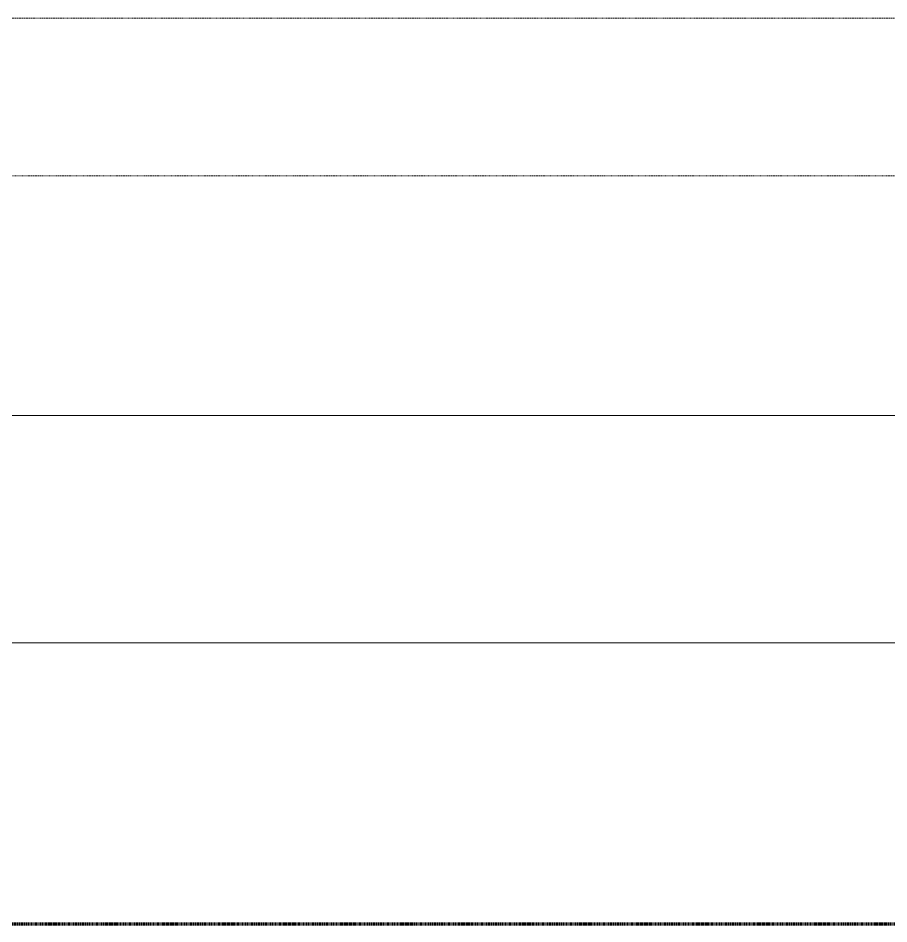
# Model space of a CAD drawing. Header units: inches. Extents: x -4830 to -242, y 9551 to 12925.
# Drawn here: x -2254.2 to -2068.7, y 12268.7 to 12461.7 of the extents above; entities that cross this region are included whole.
import ezdxf

# ---------------------------------------------------------------- set-up
doc = ezdxf.new("R2010")
doc.units = ezdxf.units.IN
doc.header["$MEASUREMENT"] = 0
doc.linetypes.add('Aligning Line 1_8_', pattern=[0.25, 0.125, -0.125])
doc.linetypes.add('Double Dash 3_8_', pattern=[1, 0.375, -0.125, 0.125, -0.125, 0.125, -0.125])
for name, color, linetype, lineweight in [('0-1', 7, 'Continuous', 5), ('C-PROP-LINE', 91, 'Double Dash 3_8_', 70), ('C-TOPO', 7, 'Continuous', 9), ('G-ANNO-SYMB', 111, 'Aligning Line 1_8_', 9), ('G-ANNO-SYMB-1', 147, 'Aligning Line 1_8_', 9)]:
    doc.layers.add(name, color=color, linetype=linetype, lineweight=lineweight)

# ---------------------------------------------------------------- blocks, each defined once
blk = doc.blocks.new('CTR  - Topography_rvt-1-FLOOR PLAN - 2ND FLOOR')
at = {"layer": 'C-TOPO'}
for p, q in [((-2208.78, 12377.07), (-2596.58, 12377.07)), ((-2596.58, 12377.07), (-2208.78, 12377.07)), ((-1942.03, 12377.07), (-2208.78, 12377.07)), ((-2208.78, 12377.07), (-1942.03, 12377.07)), ((-2537.75, 12328.59), (-2102.68, 12328.59)), ((-2102.68, 12328.59), (-2537.75, 12328.59)), ((-2102.68, 12328.59), (-1946.33, 12328.59)), ((-1946.33, 12328.59), (-2102.68, 12328.59))]:
    blk.add_line(p, q, dxfattribs=at)
blk = doc.blocks.new('CTR - 1st Phase - Common Walls_rvt-1-FLOOR PLAN - 2ND FLOOR')
at = {"layer": 'G-ANNO-SYMB-1'}
for p, q in [((-514.42, 12461.73), (-4244.79, 12461.73)), ((-1875.5, 12428.12), (-4166.61, 12428.12))]:
    blk.add_line(p, q, dxfattribs=at)
blk = doc.blocks.new('Family - ___-1878357-FLOOR PLAN - 2ND FLOOR')
at = {"layer": 'C-PROP-LINE'}
blk.add_line((-3989.61, 12268.69), (-629.56, 12268.69), dxfattribs=at)

msp = doc.modelspace()

# ---------------------------------------------------------------- linework, layer by layer
at = {"layer": 'G-ANNO-SYMB'}
msp.add_line((-1953.4105, 12461.7313), (-4071.9645, 12461.7313), dxfattribs=at)

# ---------------------------------------------------------------- block references
at = {"layer": '0-1'}
for name in ['CTR  - Topography_rvt-1-FLOOR PLAN - 2ND FLOOR', 'CTR - 1st Phase - Common Walls_rvt-1-FLOOR PLAN - 2ND FLOOR']:
    msp.add_blockref(name, (0, 0), dxfattribs=at)
at = {"layer": 'C-PROP-LINE'}
msp.add_blockref('Family - ___-1878357-FLOOR PLAN - 2ND FLOOR', (0, 0), dxfattribs=at)

doc.saveas('drawing.dxf')
